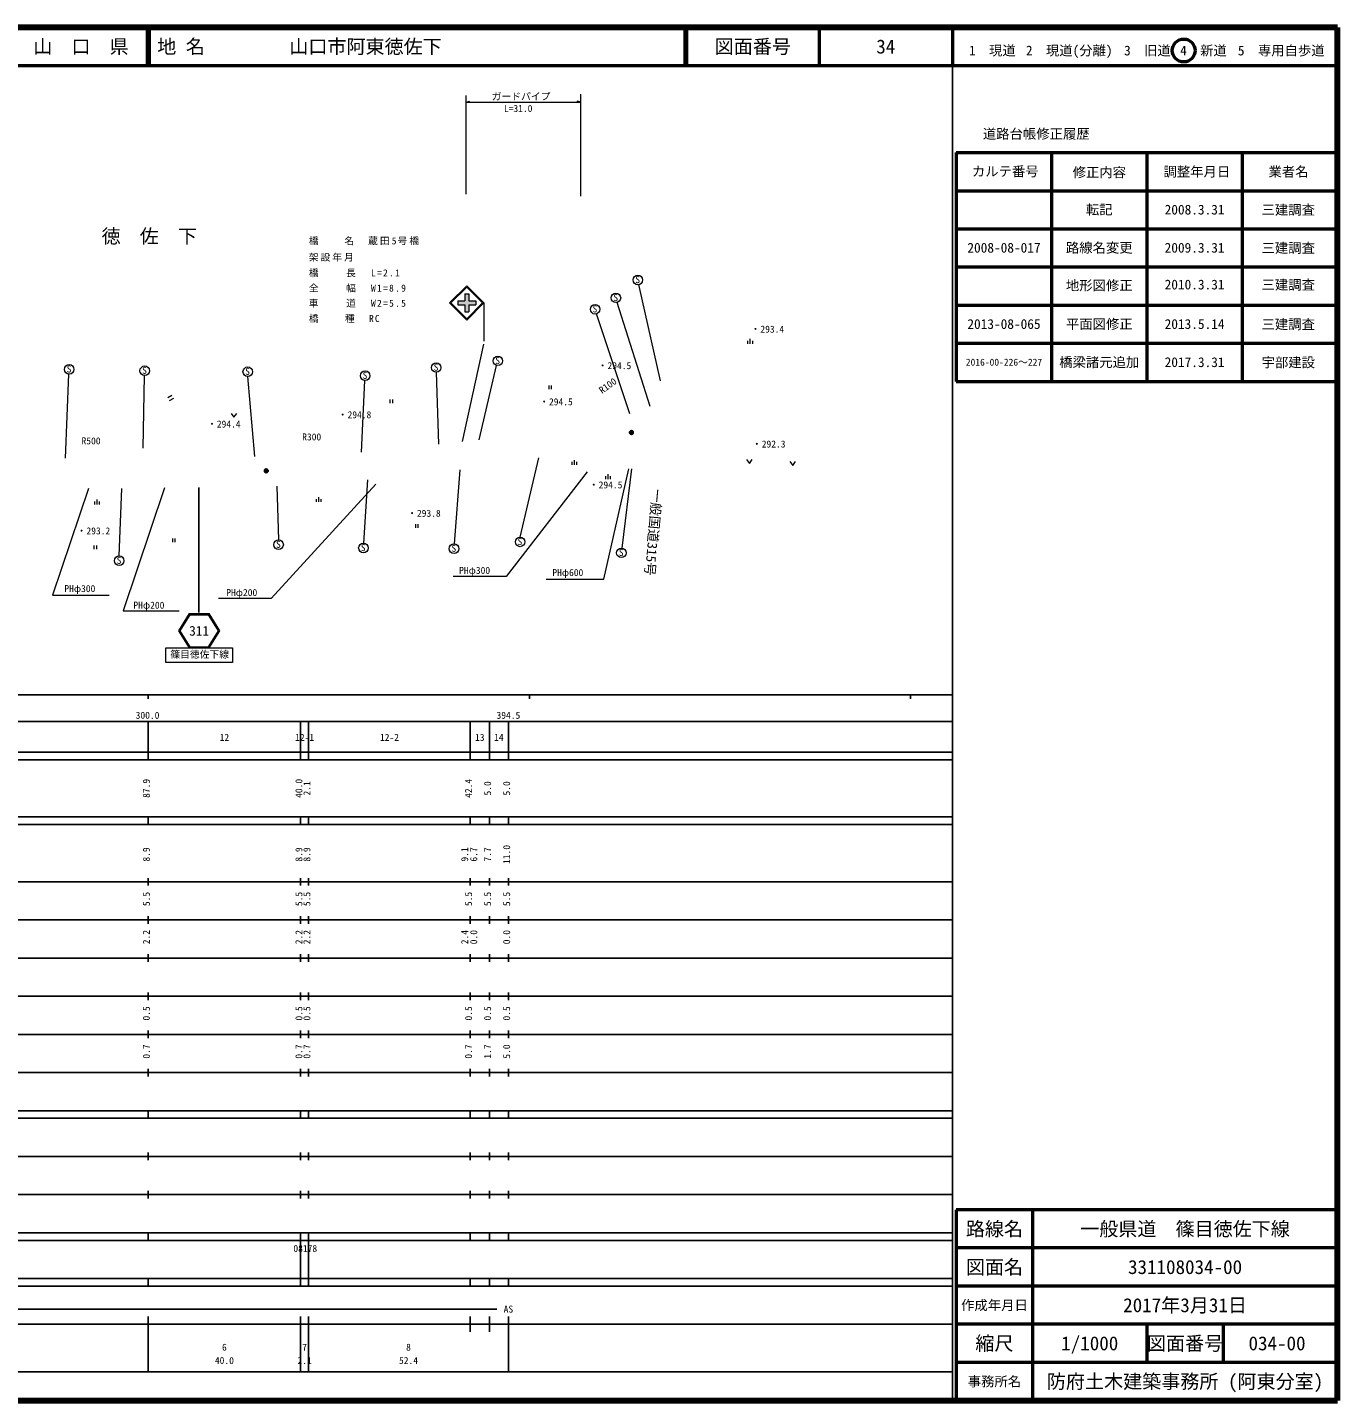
# Model space of a CAD drawing. Units: millimetres on the paper, with parts at other scales. Extents: x 40 to 680, y 20 to 380.
# Drawn here: x 336.3 to 680, y 20 to 380 of the extents above; entities that cross this region are included whole.
import ezdxf
from ezdxf.enums import TextEntityAlignment as Align

# ---------------------------------------------------------------- set-up
doc = ezdxf.new("R2010")
doc.units = ezdxf.units.MM
doc.header["$PDMODE"] = 32
doc.header["$PDSIZE"] = 0.5
for name, color, linetype, lineweight in [('M-BGD', 7, 'Continuous', 13), ('M-BMK-SRVR', 3, 'Continuous', 25), ('M-STR-HTXT', 7, 'Continuous', 13), ('M-STR-STRC', 7, 'Continuous', 13), ('M-TTL', 2, 'Continuous', 140), ('M-TTL-BAND', 7, 'Continuous', 25), ('M-TTL-FRAM', 2, 'Continuous', 50), ('M-TTL-LINE', 7, 'Continuous', 50)]:
    doc.layers.add(name, color=color, linetype=linetype, lineweight=lineweight)
doc.layers.add('M-TTL-TXT', color=7, linetype='Continuous')
doc.styles.add('ＭＳ ゴシック', font='')
doc.styles.get('ＭＳ ゴシック').set_extended_font_data('MS Gothic')

msp = doc.modelspace()

# ---------------------------------------------------------------- hatches: boundary and pattern name
at = {"layer": 'M-STR-STRC'}
msp.add_hatch(color=256, dxfattribs=at).paths.add_polyline_path([(449.225, 308.288), (451.086, 308.288), (451.086, 310.148), (452.086, 310.148), (452.086, 308.288), (453.945, 308.288), (453.945, 307.288), (452.085, 307.288), (452.085, 305.428), (451.085, 305.428), (451.085, 307.288), (449.225, 307.288)])

# ---------------------------------------------------------------- linework, layer by layer
at = {"layer": 'M-BGD'}
for p, q in [((502.44, 287.315), (496.715, 312.573)), ((499.656, 280.592), (491.061, 307.906)), ((494.331, 278.729), (485.623, 304.917)), ((525.326, 297.082), (525.326, 297.832)), ((525.951, 297.082), (525.951, 298.332)), ((526.576, 297.082), (526.576, 297.832)), ((346.34, 267.045), (347.21, 289.118)), ((366.651, 269.731), (367.017, 288.756)), ((396, 267.477), (394.188, 288.494)), ((444.274, 270.712), (443.609, 289.581)), ((454.812, 271.872), (459.409, 291.373)), ((423.941, 268.653), (424.833, 287.453)), ((473.072, 286.163), (473.072, 285.163)), ((473.822, 285.163), (473.822, 286.163)), ((373.184, 283.017), (374.255, 283.597)), ((373.606, 282.192), (374.729, 282.807)), ((431.424, 282.49), (431.424, 281.49)), ((432.174, 281.49), (432.174, 282.49)), ((389.759, 278.779), (390.494, 277.799)), ((390.494, 277.799), (391.229, 278.779)), ((470.437, 267.13), (465.537, 246.367)), ((479.86, 265.328), (479.86, 266.578)), ((524.979, 266.694), (525.714, 265.714)), ((525.714, 265.714), (526.449, 266.694)), ((449.717, 263.985), (448.294, 244.59)), ((479.235, 265.328), (479.235, 266.078)), ((480.485, 265.328), (480.485, 266.078)), ((488.658, 261.596), (488.658, 262.846)), ((494.824, 264.32), (492.255, 243.49)), ((536.354, 266.161), (537.089, 265.181)), ((537.089, 265.181), (537.824, 266.161)), ((401.714, 259.719), (402.151, 245.64)), ((425.515, 261.366), (424.507, 244.773)), ((488.033, 261.596), (488.033, 262.346)), ((489.283, 261.596), (489.283, 262.346)), ((353.981, 254.959), (353.981, 255.709)), ((354.606, 254.959), (354.606, 256.209)), ((355.231, 254.959), (355.231, 255.709)), ((361.037, 259.092), (360.339, 241.442)), ((412.134, 255.613), (412.134, 256.363)), ((412.759, 255.613), (412.759, 256.863)), ((413.384, 255.613), (413.384, 256.363)), ((438.119, 249.788), (438.119, 248.788)), ((438.869, 248.788), (438.869, 249.788)), ((374.381, 246.011), (374.381, 245.011)), ((375.131, 245.011), (375.131, 246.011)), ((353.787, 244.212), (353.787, 243.212)), ((354.537, 243.212), (354.537, 244.212))]:
    msp.add_line(p, q, dxfattribs=at)
for centre in [(496.46, 313.796), (490.702, 309.104), (485.244, 306.109), (347.293, 290.365), (443.566, 290.83), (459.736, 292.579), (367.1, 290.003), (394.131, 289.743), (424.926, 288.7), (402.22, 244.392), (465.57, 245.117), (360.404, 240.192), (424.465, 243.524), (448.237, 243.341), (492.138, 242.245)]:
    msp.add_circle(centre, 1.25, dxfattribs=at)
at = {"layer": 'M-BMK-SRVR'}
for centre in [(494.756, 273.81), (398.985, 263.741)]:
    msp.add_circle(centre, 0.5, dxfattribs=at)
for p in [(494.756, 273.81), (398.985, 263.741)]:
    msp.add_point(p, dxfattribs=at)
at = {"layer": 'M-STR-HTXT'}
for p, q in [((451.418, 336.312), (451.418, 362.194)), ((451.418, 360.439), (452.418, 360.689)), ((451.418, 360.439), (481.506, 360.439)), ((481.506, 360.439), (480.506, 360.689)), ((481.506, 335.779), (481.506, 362.538))]:
    msp.add_line(p, q, dxfattribs=at)
for points in [[(483.149, 263.532), (461.882, 236.087), (448.042, 236.064)], [(472.413, 235.355), (487.497, 235.353), (494.135, 264.296)], [(372.283, 259.29), (361.463, 227.062), (376.115, 227.062)], [(427.743, 260.302), (400.272, 230.274), (386.449, 230.314)], [(352.347, 259.15), (342.947, 231.183), (357.743, 231.184)]]:
    msp.add_lwpolyline(points, dxfattribs=at)
at = {"layer": 'M-STR-STRC'}
for p, q in [((447.085, 307.788), (451.585, 312.288)), ((447.438, 307.788), (451.585, 311.935)), ((451.086, 310.148), (452.086, 310.148)), ((451.086, 310.148), (451.086, 308.288)), ((456.085, 307.788), (451.585, 312.288)), ((455.732, 307.788), (451.585, 311.935)), ((452.086, 310.148), (452.086, 308.288)), ((447.085, 307.788), (451.585, 303.288)), ((447.438, 307.788), (451.585, 303.641)), ((449.225, 308.288), (449.225, 307.288)), ((449.225, 308.288), (451.086, 308.288)), ((449.225, 307.288), (451.085, 307.288)), ((451.085, 307.288), (451.085, 305.428)), ((451.585, 303.641), (455.732, 307.788)), ((451.585, 303.288), (456.085, 307.788)), ((452.085, 307.288), (453.945, 307.288)), ((452.085, 307.288), (452.085, 305.428)), ((452.086, 308.288), (453.945, 308.288)), ((453.945, 308.288), (453.945, 307.288)), ((456.085, 307.788), (456.085, 297.772)), ((456.085, 307.788), (456.085, 297.772)), ((451.085, 305.428), (452.085, 305.428)), ((455.992, 296.943), (450.335, 271.409)), ((455.992, 296.943), (450.335, 271.409)), ((381.301, 259.345), (381.301, 226.631)), ((381.301, 226.631), (381.301, 259.276)), ((378.735, 226.312), (375.971, 221.812)), ((378.903, 226.012), (376.323, 221.812)), ((378.735, 226.312), (384.007, 226.312)), ((378.903, 226.012), (383.84, 226.012)), ((386.419, 221.812), (383.84, 226.012)), ((386.771, 221.812), (384.007, 226.312)), ((375.971, 221.812), (378.735, 217.312)), ((376.323, 221.812), (378.903, 217.612)), ((383.84, 217.612), (386.419, 221.812)), ((384.007, 217.312), (386.771, 221.812)), ((378.735, 217.312), (384.007, 217.312)), ((378.903, 217.612), (383.84, 217.612))]:
    msp.add_line(p, q, dxfattribs=at)
msp.add_lwpolyline([(372.633, 217.312), (390.11, 217.312), (390.11, 213.521), (372.633, 213.521)], close=True, dxfattribs=at)
at = {"layer": 'M-TTL'}
for p, q in [((680, 380), (40, 380)), ((680, 20), (680, 380)), ((40, 20), (680, 20))]:
    msp.add_line(p, q, dxfattribs=at)
at = {"layer": 'M-TTL-BAND'}
for p, q in [((579, 20), (579, 370)), ((40, 205), (579, 205)), ((368, 205), (368, 204)), ((468, 205), (468, 204)), ((568, 205), (568, 204)), ((68, 198), (579, 198)), ((368, 188), (368, 198)), ((408, 188), (408, 198)), ((410.1, 188), (410.1, 198)), ((452.5, 188), (452.5, 198)), ((457.5, 188), (457.5, 198)), ((462.5, 188), (462.5, 198)), ((40, 190), (579, 190)), ((40, 188), (579, 188)), ((40, 173), (579, 173)), ((368, 171), (368, 173)), ((408, 171), (408, 173)), ((410.1, 171), (410.1, 173)), ((452.5, 171), (452.5, 173)), ((457.5, 171), (457.5, 173)), ((462.5, 171), (462.5, 173)), ((40, 171), (579, 171)), ((40, 156), (579, 156)), ((368, 155), (368, 157)), ((408, 155), (408, 157)), ((410.1, 155), (410.1, 157)), ((452.5, 155), (452.5, 157)), ((457.5, 155), (457.5, 157)), ((462.5, 155), (462.5, 157)), ((46, 146), (579, 146)), ((368, 145), (368, 147)), ((408, 145), (408, 147)), ((410.1, 145), (410.1, 147)), ((452.5, 145), (452.5, 147)), ((457.5, 145), (457.5, 147)), ((462.5, 145), (462.5, 147)), ((368, 135), (368, 137)), ((408, 135), (408, 137)), ((410.1, 135), (410.1, 137)), ((452.5, 135), (452.5, 137)), ((457.5, 135), (457.5, 137)), ((462.5, 135), (462.5, 137)), ((52, 136), (579, 136)), ((46, 126), (579, 126)), ((368, 125), (368, 127)), ((408, 125), (408, 127)), ((410.1, 125), (410.1, 127)), ((452.5, 125), (452.5, 127)), ((457.5, 125), (457.5, 127)), ((462.5, 125), (462.5, 127)), ((52, 116), (579, 116)), ((368, 115), (368, 117)), ((408, 115), (408, 117)), ((410.1, 115), (410.1, 117)), ((452.5, 115), (452.5, 117)), ((457.5, 115), (457.5, 117)), ((462.5, 115), (462.5, 117)), ((46, 106), (579, 106)), ((368, 105), (368, 107)), ((408, 105), (408, 107)), ((410.1, 105), (410.1, 107)), ((452.5, 105), (452.5, 107)), ((457.5, 105), (457.5, 107)), ((462.5, 105), (462.5, 107)), ((40, 96), (579, 96)), ((40, 94), (579, 94)), ((368, 94), (368, 96)), ((408, 94), (408, 96)), ((410.1, 94), (410.1, 96)), ((452.5, 94), (452.5, 96)), ((457.5, 94), (457.5, 96)), ((462.5, 94), (462.5, 96)), ((49, 84), (579, 84)), ((368, 83), (368, 85)), ((408, 83), (408, 85)), ((410.1, 83), (410.1, 85)), ((452.5, 83), (452.5, 85)), ((457.5, 83), (457.5, 85)), ((462.5, 83), (462.5, 85)), ((40, 74), (579, 74)), ((368, 73), (368, 75)), ((408, 73), (408, 75)), ((410.1, 73), (410.1, 75)), ((452.5, 73), (452.5, 75)), ((457.5, 73), (457.5, 75)), ((462.5, 73), (462.5, 75)), ((40, 64), (579, 64)), ((40, 62), (579, 62)), ((368, 62), (368, 64)), ((408, 62), (408, 64)), ((408, 52), (408, 62)), ((410.1, 62), (410.1, 64)), ((410.1, 52), (410.1, 62)), ((452.5, 62), (452.5, 64)), ((457.5, 62), (457.5, 64)), ((462.5, 62), (462.5, 64)), ((40, 52), (579, 52)), ((368, 50), (368, 52)), ((408, 50), (408, 52)), ((410.1, 50), (410.1, 52)), ((452.5, 50), (452.5, 52)), ((457.5, 50), (457.5, 52)), ((462.5, 50), (462.5, 52)), ((40, 50), (579, 50)), ((71, 44), (459.5, 44)), ((40, 40), (579, 40)), ((368, 27.5), (368, 42)), ((408, 38), (408, 42)), ((410.1, 38), (410.1, 42)), ((452.5, 38), (452.5, 42)), ((457.5, 38), (457.5, 42)), ((462.5, 27.5), (462.5, 42)), ((408, 27.5), (408, 38)), ((410.1, 27.5), (410.1, 38)), ((68, 27.5), (579, 27.5))]:
    msp.add_line(p, q, dxfattribs=at)
at = {"layer": 'M-TTL-FRAM'}
for p, q in [((580, 347.197), (580, 287.197)), ((580, 347.197), (680, 347.197)), ((580, 287.197), (680, 287.197)), ((680, 70), (580, 70)), ((580, 70), (580, 20))]:
    msp.add_line(p, q, dxfattribs=at)
at = {"layer": 'M-TTL-LINE'}
for p, q in [((367.75, 380), (367.75, 370)), ((368.25, 380), (368.25, 370)), ((508.747, 380), (508.747, 370)), ((509.247, 380), (509.247, 370)), ((543.997, 380), (543.997, 370)), ((579, 380), (579, 370)), ((40, 370), (680, 370)), ((605, 347.197), (605, 287.197)), ((630, 347.197), (630, 287.197)), ((655, 347.197), (655, 287.197)), ((580, 337.197), (680, 337.197)), ((580, 327.197), (680, 327.197)), ((580, 317.197), (680, 317.197)), ((580, 307.197), (680, 307.197)), ((580, 297.197), (680, 297.197)), ((600, 70), (600, 20)), ((680, 60), (580, 60)), ((680, 50), (580, 50)), ((680, 40), (580, 40)), ((630, 40), (630, 30)), ((650, 40), (650, 30)), ((680, 30), (580, 30))]:
    msp.add_line(p, q, dxfattribs=at)
msp.add_circle((639.646, 373.958), 3, dxfattribs=at)

# ---------------------------------------------------------------- texts
at = {"layer": 'M-BGD', "style": 'ＭＳ ゴシック'}
for s, height, p in [('徳\u3000佐\u3000下', 3.666, (355.79, 322.351)), ('S', 1.833, (495.781, 312.423)), ('S', 1.833, (490.023, 307.73)), ('S', 1.833, (484.565, 304.735)), ('・293.4', 1.833, (526.033, 299.437)), ('S', 1.833, (442.888, 289.456)), ('S', 1.833, (459.057, 291.206)), ('・294.5', 1.833, (485.926, 289.869)), ('S', 1.833, (346.614, 288.991)), ('S', 1.833, (366.421, 288.63)), ('S', 1.833, (393.453, 288.369)), ('S', 1.833, (424.248, 287.326)), ('・294.5', 1.833, (470.583, 280.391)), ('・294.8', 1.833, (417.739, 276.988)), ('・294.4', 1.833, (383.452, 274.555)), ('R500', 1.833, (350.532, 270.144)), ('R300', 1.833, (408.408, 271.184)), ('・292.3', 1.833, (526.389, 269.312)), ('・294.5', 1.833, (483.61, 258.604)), ('・293.8', 1.833, (435.941, 251.155)), ('・293.2', 1.833, (349.249, 246.547)), ('S', 1.833, (401.542, 243.018)), ('S', 1.833, (464.891, 243.743)), ('S', 1.833, (359.725, 238.819)), ('S', 1.833, (423.787, 242.15)), ('S', 1.833, (447.559, 241.968)), ('S', 1.833, (491.46, 240.872))]:
    msp.add_text(s, height=height, dxfattribs=at).set_placement(p, align=Align.BOTTOM_LEFT)
for s, height, rotation, p in [('R100', 1.833, 36.016, (487.408, 283.436)), ('一般国道315号', 2.566, 264.806, (499.566, 259.136))]:
    msp.add_text(s, height=height, rotation=rotation, dxfattribs=at).set_placement(p, align=Align.BOTTOM_LEFT)
at = {"layer": 'M-STR-HTXT', "style": 'ＭＳ ゴシック'}
for s, p in [('ガードパイプ', (458.124, 360.439)), ('L=31.0', (461.323, 357.306)), ('PHφ300', (449.58, 236.182)), ('PHφ600', (474.025, 235.621)), ('PHφ300', (346.024, 231.413)), ('PHφ200', (388.49, 230.373)), ('PHφ200', (364.139, 227.062))]:
    msp.add_text(s, height=1.833, dxfattribs=at).set_placement(p, align=Align.BOTTOM_LEFT)
at = {"layer": 'M-STR-HTXT', "char_height": 1.833, "attachment_point": 7, "style": 'ＭＳ ゴシック'}
for s, insert in [('\\T1.21;橋\u3000\u3000名\u3000蔵田5号橋', (410.157, 322.916)), ('\\T1.2;架設年月\u3000', (410.157, 318.621)), ('\\T1.27;橋\u3000\u3000長\u3000L=2.1', (410.157, 314.523)), ('\\T1.27;全\u3000\u3000幅\u3000W1=8.9', (410.157, 310.542)), ('\\T1.27;車\u3000\u3000道\u3000W2=5.5', (410.157, 306.562)), ('\\T1.23;橋\u3000\u3000種\u3000RC', (410.157, 302.582))]:
    msp.add_mtext(s, dxfattribs=dict(at, insert=insert))
at = {"layer": 'M-STR-STRC', "style": 'ＭＳ ゴシック'}
msp.add_text('311', height=2.566, dxfattribs=at).set_placement((381.371, 221.812), align=Align.MIDDLE_CENTER)
msp.add_text('篠目徳佐下線', height=1.833, dxfattribs=at).set_placement((373.818, 214.173), align=Align.BOTTOM_LEFT)
at = {"layer": 'M-TTL-BAND', "style": 'ＭＳ ゴシック'}
for s, p in [('300.0', (367.844, 198.195)), ('394.5', (462.5, 198.195)), ('12', (388, 192.405)), ('12-1', (409.05, 192.405)), ('12-2', (431.3, 192.405)), ('13', (455, 192.405)), ('14', (460, 192.405)), ('AS', (462.5, 42.5)), ('6', (388, 32.523)), ('7', (409.05, 32.523)), ('8', (436.3, 32.523)), ('40.0', (388, 29.033)), ('2.1', (409.05, 29.033)), ('52.4', (436.3, 29.033))]:
    msp.add_text(s, height=1.833, dxfattribs=at).set_placement(p, align=Align.BOTTOM_CENTER)
for s, p in [('87.9', (369, 180.5)), ('40.0', (409, 180.5)), ('2.1', (411.1, 180.5)), ('42.4', (453.5, 180.5)), ('5.0', (458.5, 180.5)), ('5.0', (463.5, 180.5)), ('8.9', (369, 163.174)), ('8.9', (409, 163.174)), ('8.9', (411.1, 163.174)), ('9.1', (452.5, 163.174)), ('6.7', (454.87, 163.174)), ('7.7', (458.5, 163.174)), ('11.0', (463.5, 163.174)), ('5.5', (369, 151.5)), ('5.5', (409, 151.5)), ('5.5', (411.1, 151.5)), ('5.5', (453.5, 151.5)), ('5.5', (458.5, 151.5)), ('5.5', (463.5, 151.5)), ('2.2', (369, 141.5)), ('2.2', (409, 141.5)), ('2.2', (411.1, 141.5)), ('2.4', (452.5, 141.5)), ('0.0', (454.87, 141.5)), ('0.0', (463.5, 141.5)), ('0.5', (369, 121.5)), ('0.5', (409, 121.5)), ('0.5', (411.1, 121.5)), ('0.5', (453.5, 121.5)), ('0.5', (458.5, 121.5)), ('0.5', (463.5, 121.5)), ('0.7', (369, 111.5)), ('0.7', (409, 111.5)), ('0.7', (411.1, 111.5)), ('0.7', (453.5, 111.5)), ('1.7', (458.5, 111.5)), ('5.0', (463.5, 111.5))]:
    msp.add_text(s, height=1.833, rotation=90, dxfattribs=at).set_placement(p, align=Align.BOTTOM_CENTER)
msp.add_text('08178', height=1.833, dxfattribs=at).set_placement((406.105, 58.405), align=Align.BOTTOM_LEFT)
at = {"layer": 'M-TTL-TXT', "style": 'ＭＳ ゴシック'}
for s, height, p in [('山\u3000口\u3000県', 3.666, (350.375, 375)), ('図面番号', 3.666, (526.622, 375)), ('34', 3.666, (561.497, 375)), ('1\u3000現道', 2.566, (589.448, 373.958)), ('2\u3000現道(分離)', 2.566, (609.619, 373.958)), ('3\u3000旧道', 2.566, (630.121, 373.958)), ('4\u3000新道', 2.566, (644.824, 373.958)), ('5\u3000専用自歩道', 2.566, (665.228, 373.958)), ('道路台帳修正履歴', 2.566, (600.968, 352.113)), ('カルテ番号', 2.566, (592.839, 342.277)), ('修正内容', 2.566, (617.509, 342.023)), ('調整年月日', 2.566, (643.089, 342.197)), ('業者名', 2.566, (667.134, 342.197)), ('転記', 2.566, (617.5, 332.245)), ('2008.3.31', 2.566, (642.5, 332.245)), ('三建調査', 2.566, (667.077, 332.189)), ('2008-08-017', 2.566, (592.5, 322.245)), ('路線名変更', 2.566, (617.5, 322.245)), ('2009.3.31', 2.566, (642.5, 322.245)), ('三建調査', 2.566, (667.077, 322.189)), ('地形図修正', 2.566, (617.5, 312.367)), ('2010.3.31', 2.566, (642.5, 312.6)), ('三建調査', 2.566, (667.077, 312.543)), ('2013-08-065', 2.566, (592.5, 302.245)), ('平面図修正', 2.566, (617.5, 302.245)), ('2013.5.14', 2.566, (642.5, 302.245)), ('三建調査', 2.566, (667.077, 302.189)), ('2016-00-226～227', 1.833, (592.5, 292.245)), ('橋梁諸元追加', 2.566, (617.5, 292.245)), ('2017.3.31', 2.566, (642.5, 292.245)), ('宇部建設', 2.566, (667.077, 292.189)), ('路線名', 3.666, (590, 65)), ('路線名', 3.666, (590, 65)), ('一般県道\u3000篠目徳佐下線', 3.666, (640, 65)), ('図面名', 3.666, (590, 55)), ('図面名', 3.666, (590, 55)), ('331108034-00', 3.666, (640, 55)), ('2017年3月31日', 3.666, (640, 45)), ('作成年月日', 2.566, (590, 45)), ('作成年月日', 2.566, (590, 45)), ('縮尺', 3.666, (590, 35)), ('縮尺', 3.666, (590, 35)), ('1/1000', 3.666, (615, 35)), ('図面番号', 3.666, (640, 35)), ('図面番号', 3.666, (640, 35)), ('034-00', 3.666, (664.125, 35)), ('事務所名', 2.566, (590, 25)), ('事務所名', 2.566, (590, 25)), ('防府土木建築事務所 (阿東分室)', 3.666, (640, 25))]:
    msp.add_text(s, height=height, dxfattribs=at).set_placement(p, align=Align.MIDDLE_CENTER)
for s, p in [('地 名', (370.38, 375)), ('山口市阿東徳佐下', (405.024, 375))]:
    msp.add_text(s, height=3.666, dxfattribs=at).set_placement(p, align=Align.MIDDLE_LEFT)

doc.saveas('drawing.dxf')
